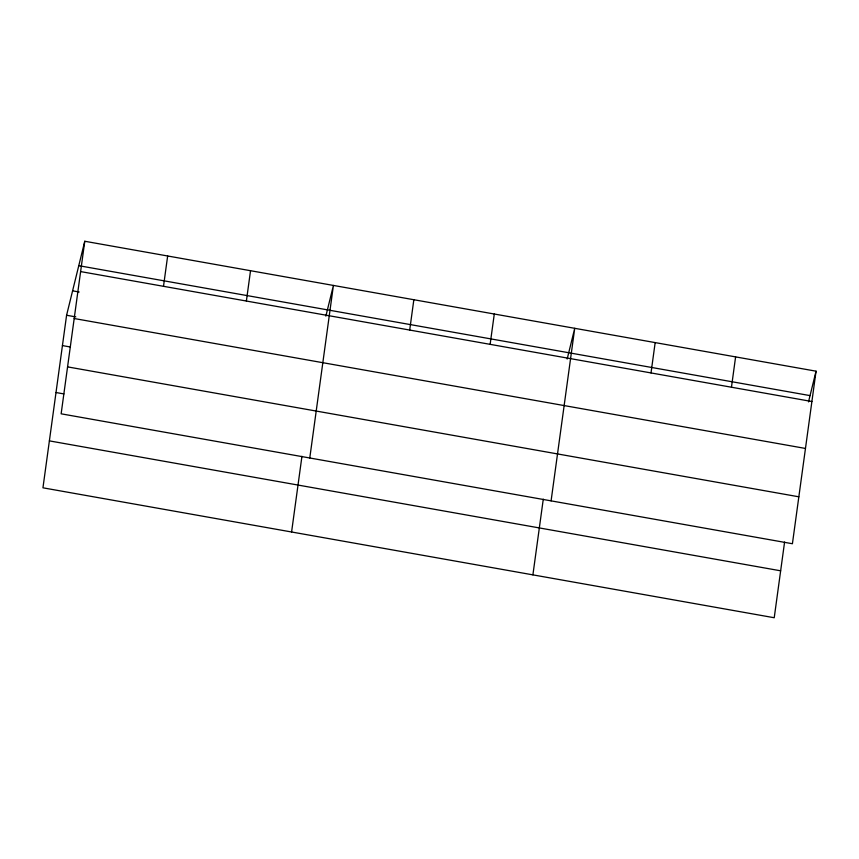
<?xml version="1.0" encoding="UTF-8"?>
<svg xmlns="http://www.w3.org/2000/svg" width="859" height="859" viewBox="0 0 859 859"><rect width="100%" height="100%" fill="white"/><g stroke="black" fill="none" stroke-linecap="round" stroke-linejoin="round"><path stroke-width="1.29" d="M84.773 241.261L61.139 413.813L792.417 543.736L816.05 371.185L84.773 241.261L66.583 315.264L42.95 487.815L774.227 617.739L784.589 542.05M163.5 286.315L167.655 255.982M246.383 301.037L250.527 270.714M291.588 531.989L301.949 456.301M309.777 457.987L333.41 285.435L325.862 316.144M409.7 330.049L413.845 299.727M490.135 344.341L494.29 314.018M532.902 574.864L543.275 499.176M551.091 500.861L574.725 328.31L567.176 359.019M651.015 372.935L655.17 342.601M731.46 387.226L735.605 356.893M808.502 401.894L816.05 371.185M78.77 265.678L810.048 395.612M80.617 271.584L811.895 401.518M72.585 290.836L79.168 292.006M66.583 315.264L75.796 316.896M74.196 318.517L805.463 448.452M62.428 345.586L70.331 346.993M67.571 366.879L798.838 496.803M56.007 392.52L63.899 393.927M49.382 440.882L780.648 570.806"/></g></svg>
